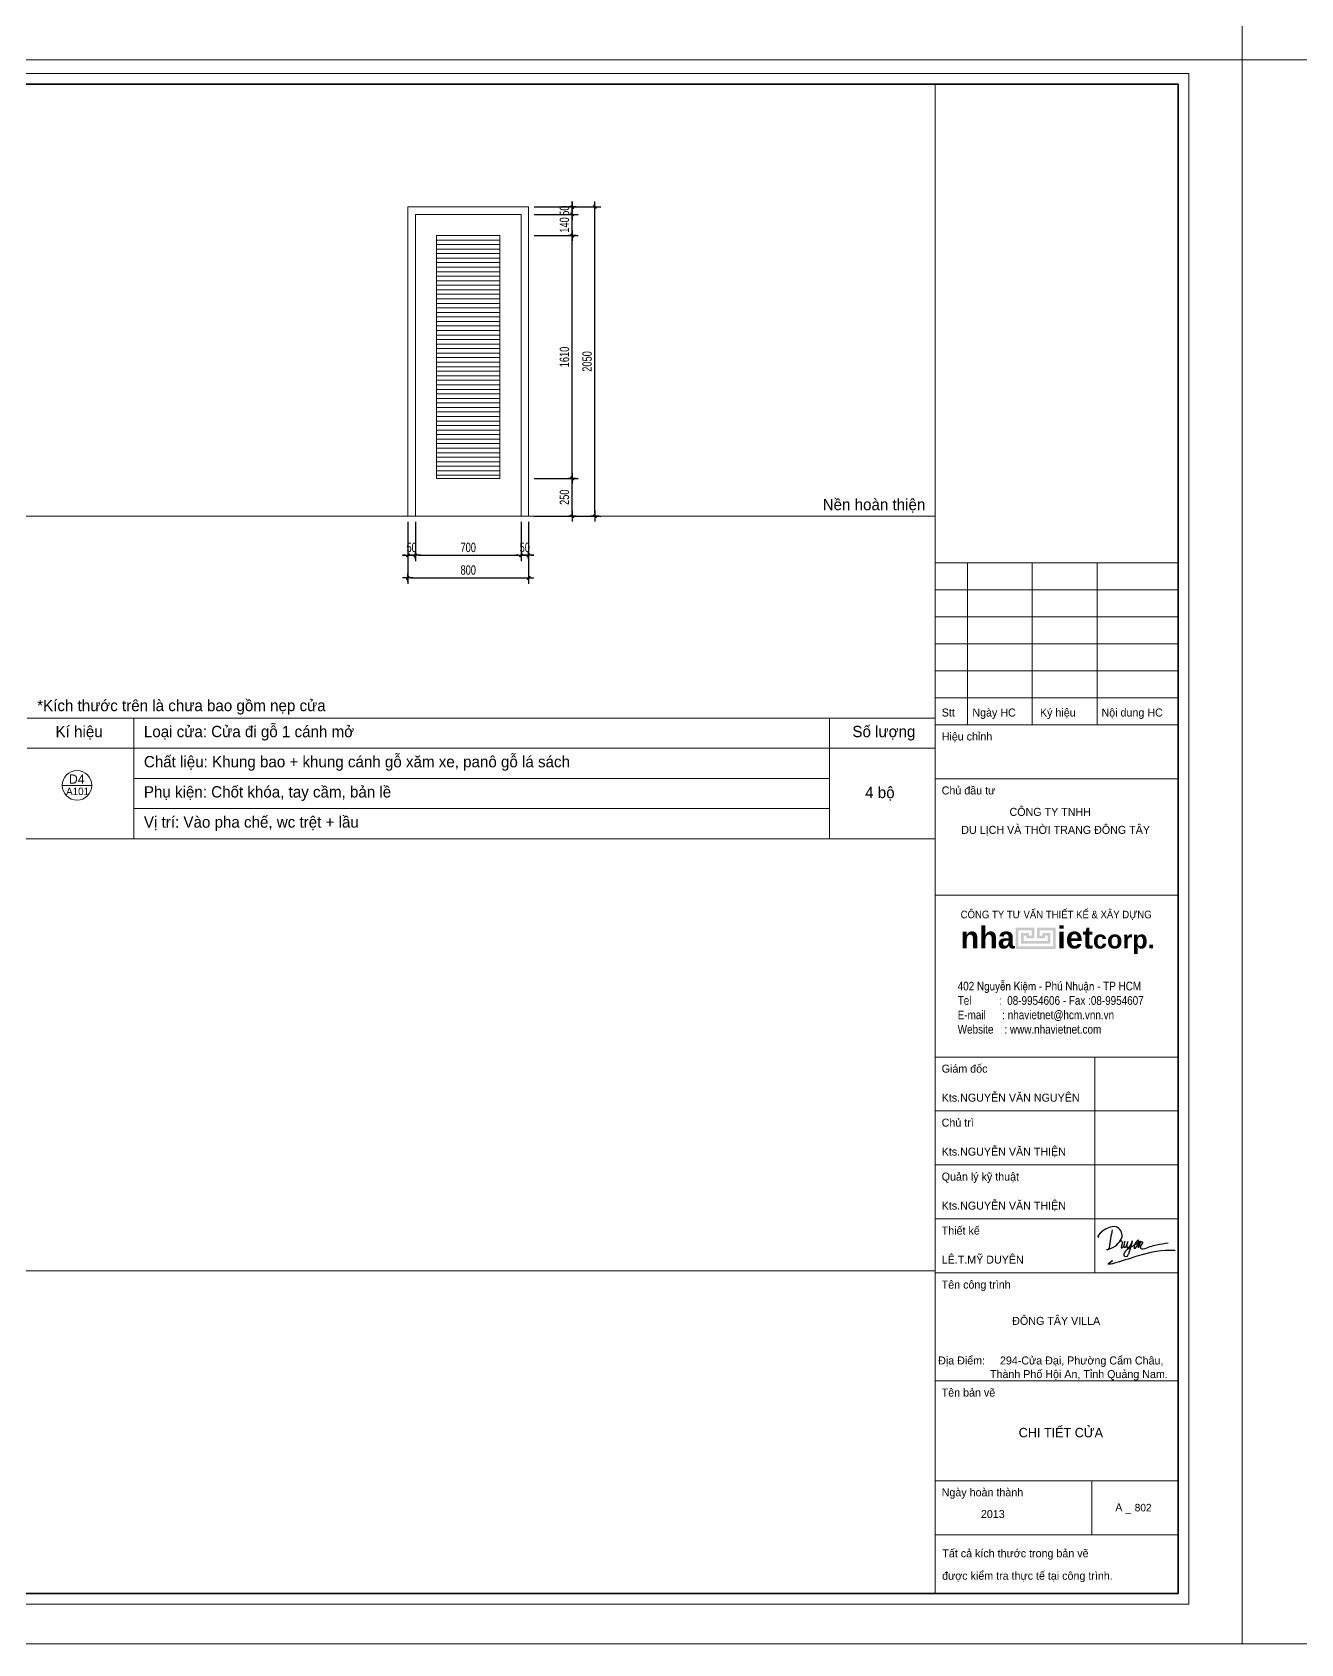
# Model space of a CAD drawing. Header units: inches. Extents: x 88947 to 296847, y 35049 to 161062.
# Drawn here: x 229428 to 237836, y 56051 to 66735 of the extents above; entities that cross this region are included whole.
import ezdxf
from ezdxf.enums import TextEntityAlignment as Align

# ---------------------------------------------------------------- set-up
doc = ezdxf.new("R2010")
doc.units = ezdxf.units.IN
doc.header["$MEASUREMENT"] = 0
doc.header["$PDMODE"] = 1
doc.linetypes.add('HIDDEN', pattern=[0.375, 0.25, -0.125])
doc.layers.add('$AUDIT_BAD_LAYER1', color=7, linetype='Continuous')
doc.layers.add('text', color=2, linetype='Continuous')
for name, color, linetype, lineweight in [('0.15', 175, 'Continuous', 20), ('0.4', 1, 'Continuous', 30), ('A-Dims', 145, 'Continuous', 25), ('A-Text', 30, 'Continuous', 9), ('A-Wall', 2, 'Continuous', 35), ('CUA', 42, 'Continuous', 20), ('DIM', 7, 'Continuous', 25), ('DOOR', 142, 'Continuous', 15), ('HACTH', 8, 'Continuous', 5), ('KHUNG 2', 144, 'Continuous', 18), ('NETMANH', 192, 'Continuous', 18)]:
    doc.layers.add(name, color=color, linetype=linetype, lineweight=lineweight)
doc.styles.add('FRANKO', font='VFRANKO.TTF')
doc.styles.add('KH-TEXT', font='VAVON.TTF')
doc.styles.add('KHUNGTEN', font='VHELVEB.TTF')
doc.styles.add('VNI-HELVE-CONDENSE', font='VNARIAL.TTF', dxfattribs={"width": 0.7})
doc.dimstyles.new('TAS-50', dxfattribs={"dimscale": 25, "dimtxt": 2.5, "dimasz": 0.7, "dimexe": 1.5, "dimexo": 1.5, "dimgap": 0.8, "dimtad": 1, "dimdec": 0, "dimzin": 3, "dimdsep": 46, "dimtxsty": 'VNI-HELVE-CONDENSE', "dimblk": 'TICK', "dimcen": 2.5, "dimclrt": 71, "dimazin": 2, "dimtfac": 0.75, "dimtdec": 0, "dimtix": 1, "dimtmove": 2, "dimatfit": 2, "dimldrblk": 'TICK123', "dimfxl": 1.5, "dimtolj": 1, "dimtzin": 0, "dimarcsym": 0})

# ---------------------------------------------------------------- blocks, each defined once
blk = doc.blocks.new('A$C22DF5D2D')
for points in [[(-10, 1159), (-123, 479), (-148, 421), (-212, 409), (-104, 451), (219, 660), (363, 901), (147, 1267), (-150, 1235), (-388, 1094), (-537, 889), (-506, 892)], [(255, 700), (290, 728), (339, 743), (363, 705), (341, 552), (331, 483), (357, 485), (464, 729), (431, 561), (448, 495), (513, 535), (530, 566), (588, 726), (535, 529), (559, 486), (639, 526), (747, 742), (622, 304), (565, 189), (507, 143), (444, 188), (443, 257), (521, 382), (803, 578), (926, 655), (981, 729), (981, 766), (870, 665), (831, 456), (904, 515), (1051, 736), (976, 480), (1094, 717), (1127, 703), (1105, 634), (1056, 499), (1066, 460), (1148, 442), (1421, 530), (1656, 597), (2094, 666)], [(2356, 378), (916, 165), (-61, -39), (0, 0), (-61, -39)]]:
    blk.add_spline(points, degree=3)
blk = doc.blocks.new('khung ten')
at = {"layer": '0.4'}
h = blk.add_hatch(color=256, dxfattribs=at)
h.paths.add_polyline_path([(303108, -206615), (302758, -206615), (302758, -207015), (303508, -207015), (303508, -206615), (303158, -206615), (303158, -206815), (303308, -206815), (303308, -206765), (303358, -206765), (303358, -206865), (302908, -206865), (302908, -206765), (302958, -206765), (302958, -206815), (303108, -206815)])
h.paths.add_polyline_path([(303058, -206665), (303058, -206765), (303008, -206765), (303008, -206715), (302858, -206715), (302858, -206915), (303408, -206915), (303408, -206715), (303258, -206715), (303258, -206765), (303208, -206765), (303208, -206665), (303458, -206665), (303458, -206965), (302808, -206965), (302808, -206665)], flags=16)
at = {"layer": '0.15', "ltscale": 0.7}
blk.add_line((301249, -213090), (305804, -213090), dxfattribs=at)
at = {"layer": 'A-Wall', "ltscale": 0.7}
blk.add_lwpolyline([(267204, -219099), (305804, -219099), (305804, -190799), (267204, -190799)], close=True, dxfattribs=at)
at = {"layer": 'KHUNG 2', "ltscale": 0.7}
for p, q in [((301249, -219099), (301249, -190799)), ((301249, -199776), (305804, -199776)), ((301856, -202813), (301856, -199776)), ((303071, -202813), (303071, -199776)), ((304286, -202813), (304286, -199776)), ((301249, -200282), (305804, -200282)), ((301249, -200789), (305804, -200789)), ((305804, -201295), (301249, -201295)), ((301249, -201801), (305804, -201801)), ((301249, -202307), (305804, -202307)), ((301249, -202813), (305804, -202813)), ((301249, -203826), (305804, -203826)), ((301249, -206004), (305804, -206004)), ((301249, -209041), (305804, -209041)), ((304246, -213090), (304246, -209041)), ((301249, -210053), (305804, -210053)), ((301249, -211065), (305804, -211065)), ((301249, -212078), (305804, -212078)), ((301249, -213090), (305804, -213090)), ((301249, -215115), (305804, -215115)), ((301249, -216986), (305804, -216986)), ((304185, -217998), (304185, -216986)), ((301249, -217998), (305804, -217998))]:
    blk.add_line(p, q, dxfattribs=at)
blk.add_lwpolyline([(267004, -219299), (306004, -219299), (306004, -190599), (267004, -190599)], close=True, dxfattribs=at)
at = {"layer": 'NETMANH', "ltscale": 0.7}
blk.add_lwpolyline([(265004, -220042), (307004, -220042), (307004, -190342), (265004, -190342)], close=True, dxfattribs=at)
at = {"layer": 'text', "linetype": 'Continuous', "xscale": 0.5, "yscale": 0.5, "zscale": 0.5}
blk.add_blockref('A$C22DF5D2D', (304573, -212860), dxfattribs=at)
at = {"layer": '$AUDIT_BAD_LAYER1', "color": 2, "linetype": 'Continuous', "style": 'KHUNGTEN', "width": 0.9}
blk.add_text('COÂNG TY TÖ VAÁN THIEÁT KEÁ & XAÂY DÖÏNG', height=142.53, dxfattribs=at).set_placement((303519, -206369), align=Align.MIDDLE_CENTER)
at = {"layer": '$AUDIT_BAD_LAYER1', "color": 2, "linetype": 'Continuous', "insert": (301673, -207630), "char_height": 161.97, "width": 6102.51, "attachment_point": 1, "style": 'KHUNGTEN'}
blk.add_mtext('{\\fVNI-Helve-Condense|b0|i0|c0|p2;402 Nguyeãn Kieäm - Phuù Nhuaän - TP HCM \\PTel          :  08-9954606 - Fax :08-9954607\\PE-mail      : nhavietnet@hcm.vnn.vn\\PWebsite    : www.nhavietnet.com}', dxfattribs=at)
at = {"layer": 'text', "linetype": 'Continuous', "style": 'FRANKO'}
for s, p in [('Stt', (301373, -202657)), ('Ngaøy HC', (301948, -202657)), ('Kyù hieäu', (303215, -202657)), ('Noäi dung HC', (304369, -202657)), ('Hieäu chænh', (301373, -203106)), ('Chuû ñaàu tö', (301373, -204118)), ('COÂNG TY TNHH ', (302644, -204520)), ('DU LÒCH VAØ THÔØI TRANG ÑOÂNG TAÂY', (301740, -204857)), ('Giaùm ñoác', (301373, -209334)), ('Kts.NGUYEÃN VAÊN NGUYEÂN', (301373, -209878)), ('Chuû trì', (301373, -210346)), ('Kts.NGUYEÃN VAÊN THIEÄN', (301373, -210890)), ('Quaûn lyù kyõ thuaät', (301373, -211358)), ('Kts.NGUYEÃN VAÊN THIEÄN', (301373, -211903)), ('Thieát keá', (301373, -212370)), ('LEÂ.T.MYÕ DUYEÂN', (301373, -212915)), ('Teân coâng trình', (301373, -213383)), ('ÑOÂNG TAÂY VILLA', (302695, -214063)), ('Ñòa Ñieåm:     294-Cöûa Ñaïi, Phöôøng Caåm Chaâu, ', (301306, -214806)), ('Thaønh Phoá Hoäi An, Tænh Quaûng Nam.', (302278, -215061)), ('Teân baûn veõ ', (301373, -215407)), ('Ngaøy hoaøn thaønh', (301373, -217278)), ('2013', (302108, -217684)), ('A _ ', (304627, -217560)), ('Taát caû kích thöôùc trong baûn veõ ', (301385, -218421)), ('ñöôïc kieåm tra thöïc teá taïi coâng trình.', (301381, -218842))]:
    blk.add_text(s, height=150, dxfattribs=at).set_placement(p)
at = {"layer": 'text', "linetype": 'Continuous', "insert": (303546, -206852), "char_height": 410.12, "width": 9417.44, "attachment_point": 5, "style": 'KHUNGTEN'}
blk.add_mtext('{\\fVNI-Helve|b1|i0|c0|p2;nha     iet\\H0.8274x;corp.}', dxfattribs=at)
blk = doc.blocks.new('A$C7B5264D7')
at = {"layer": 'CUA'}
for points in [[(0, 0), (0, 2050), (-800, 2050), (-800, 0)], [(-50, 0), (-50, 2000), (-750, 2000), (-750, 0)], [(-190, 250), (-190, 1860), (-610, 1860), (-610, 250)]]:
    blk.add_lwpolyline(points, close=True, dxfattribs=at)
blk.add_lwpolyline([(-190, 1860), (-610, 1860)], dxfattribs=at)
blk = doc.blocks.new('TICK')
at = {"layer": 'A-Dims', "color": 1}
for p, q in [((-2, 0), (2, 0)), ((0, 1.5), (0, -1.5))]:
    blk.add_line(p, q, dxfattribs=at)
at = {"layer": 'A-Dims', "color": 1, "const_width": 0.788}
blk.add_lwpolyline([(-0.33, -0.35), (0.38, 0.38)], dxfattribs=at)
at = {"layer": 'A-Dims', "color": 1, "const_width": 0.394}
for points in [[(0.24, 0.52, -0.414214), (0.52, 0.52, -1)], [(0.52, 0.52, -0.414214), (0.52, 0.24, -1)], [(-0.47, -0.21, 0.414214), (-0.47, -0.49, 1)], [(-0.47, -0.49, 0.414214), (-0.19, -0.49, 1)]]:
    blk.add_lwpolyline(points, format="xyb", dxfattribs=at)
blk = doc.blocks.new('*D3493')
at = {"layer": 'Defpoints', "color": 0}
for p in [(232718, 63777), (233008, 63777), (232718, 63527)]:
    blk.add_point(p, dxfattribs=at)
at = {"layer": 'DIM', "color": 0, "lineweight": -2}
for p, q in [((232756, 63777), (233046, 63777)), ((233008, 63545), (233008, 63760)), ((232756, 63527), (233046, 63527))]:
    blk.add_line(p, q, dxfattribs=at)
at = {"layer": 'DIM', "color": 0, "lineweight": -2, "xscale": 17.5, "yscale": 17.5, "zscale": 17.5}
for p, rotation in [((233008, 63777), 90), ((233008, 63527), 270)]:
    blk.add_blockref('TICK', p, dxfattribs=dict(at, rotation=rotation))
at = {"layer": 'DIM', "color": 71, "insert": (232956, 63652), "char_height": 62.5, "attachment_point": 5, "rotation": 90, "style": 'VNI-HELVE-CONDENSE'}
blk.add_mtext('\\A1;250', dxfattribs=at)
blk = doc.blocks.new('TICK123')
at = {"layer": 'A-Dims', "color": 1}
blk.add_lwpolyline([(0.05, 0, 0, 0.84, 0), (-2.11, 0, 8.4, 8.4, 0)], format="xyseb", dxfattribs=at)
blk = doc.blocks.new('*D3494')
at = {"layer": 'Defpoints', "color": 0}
for p in [(232718, 65387), (233008, 65387), (232718, 63777)]:
    blk.add_point(p, dxfattribs=at)
at = {"layer": 'DIM', "color": 0, "lineweight": -2}
for p, q in [((232756, 65387), (233046, 65387)), ((233008, 63795), (233008, 65370)), ((232756, 63777), (233046, 63777))]:
    blk.add_line(p, q, dxfattribs=at)
at = {"layer": 'DIM', "color": 0, "lineweight": -2, "xscale": 17.5, "yscale": 17.5, "zscale": 17.5}
for p, rotation in [((233008, 65387), 90), ((233008, 63777), 270)]:
    blk.add_blockref('TICK', p, dxfattribs=dict(at, rotation=rotation))
at = {"layer": 'DIM', "color": 71, "insert": (232956, 64582), "char_height": 62.5, "attachment_point": 5, "rotation": 90, "style": 'VNI-HELVE-CONDENSE'}
blk.add_mtext('\\A1;1610', dxfattribs=at)
blk = doc.blocks.new('*D3495')
at = {"layer": 'Defpoints', "color": 0}
for p in [(232718, 65527), (233008, 65527), (232718, 65387)]:
    blk.add_point(p, dxfattribs=at)
at = {"layer": 'DIM', "color": 0, "lineweight": -2}
for p, q in [((232756, 65527), (233046, 65527)), ((233008, 65405), (233008, 65510)), ((232756, 65387), (233046, 65387))]:
    blk.add_line(p, q, dxfattribs=at)
at = {"layer": 'DIM', "color": 0, "lineweight": -2, "xscale": 17.5, "yscale": 17.5, "zscale": 17.5}
for p, rotation in [((233008, 65527), 90), ((233008, 65387), 270)]:
    blk.add_blockref('TICK', p, dxfattribs=dict(at, rotation=rotation))
at = {"layer": 'DIM', "color": 71, "insert": (232956, 65457), "char_height": 62.5, "attachment_point": 5, "rotation": 90, "style": 'VNI-HELVE-CONDENSE'}
blk.add_mtext('\\A1;140', dxfattribs=at)
blk = doc.blocks.new('*D3496')
at = {"layer": 'Defpoints', "color": 0}
for p in [(232718, 65577), (232718, 65527), (233008, 65577)]:
    blk.add_point(p, dxfattribs=at)
at = {"layer": 'DIM', "color": 0, "lineweight": -2}
for p, q in [((233008, 65595), (233008, 65612)), ((232756, 65577), (233046, 65577)), ((232756, 65527), (233046, 65527)), ((233008, 65527), (233008, 65577)), ((233008, 65510), (233008, 65492))]:
    blk.add_line(p, q, dxfattribs=at)
at = {"layer": 'DIM', "color": 0, "lineweight": -2, "xscale": 17.5, "yscale": 17.5, "zscale": 17.5}
for p, rotation in [((233008, 65577), 270), ((233008, 65527), 90)]:
    blk.add_blockref('TICK', p, dxfattribs=dict(at, rotation=rotation))
at = {"layer": 'DIM', "color": 71, "insert": (232956, 65552), "char_height": 62.5, "attachment_point": 5, "rotation": 90, "style": 'VNI-HELVE-CONDENSE'}
blk.add_mtext('\\A1;50', dxfattribs=at)
blk = doc.blocks.new('*D3497')
at = {"layer": 'Defpoints', "color": 0}
for p in [(232868, 65577), (233158, 65577), (232868, 63527)]:
    blk.add_point(p, dxfattribs=at)
at = {"layer": 'DIM', "color": 0, "lineweight": -2}
for p, q in [((232906, 65577), (233196, 65577)), ((233158, 63545), (233158, 65560)), ((232906, 63527), (233196, 63527))]:
    blk.add_line(p, q, dxfattribs=at)
at = {"layer": 'DIM', "color": 0, "lineweight": -2, "xscale": 17.5, "yscale": 17.5, "zscale": 17.5}
for p, rotation in [((233158, 65577), 90), ((233158, 63527), 270)]:
    blk.add_blockref('TICK', p, dxfattribs=dict(at, rotation=rotation))
at = {"layer": 'DIM', "color": 71, "insert": (233106, 64552), "char_height": 62.5, "attachment_point": 5, "rotation": 90, "style": 'VNI-HELVE-CONDENSE'}
blk.add_mtext('\\A1;2050', dxfattribs=at)
blk = doc.blocks.new('KH-DR')
blk.add_line((-4, 0), (4, 0))
blk.add_circle((0, 0), 4)
at = {"color": 3, "style": 'KH-TEXT'}
blk.add_attdef('SYMBOL', text='', height=2.5, dxfattribs=at).set_placement((-0.08, 1.7), align=Align.MIDDLE_CENTER)
at = {"style": 'KH-TEXT'}
blk.add_attdef('TYPE', text='', height=2, dxfattribs=at).set_placement((-0.1, -1.61), align=Align.MIDDLE_CENTER)
blk = doc.blocks.new('*D3498')
at = {"layer": 'Defpoints', "color": 0}
for p in [(231918, 63527), (231968, 63527), (231968, 63267)]:
    blk.add_point(p, dxfattribs=at)
at = {"layer": 'DIM', "color": 0, "lineweight": -2}
for p, q in [((231918, 63490), (231918, 63229)), ((231968, 63490), (231968, 63229)), ((231901, 63267), (231883, 63267)), ((231918, 63267), (231968, 63267)), ((231986, 63267), (232003, 63267))]:
    blk.add_line(p, q, dxfattribs=at)
at = {"layer": 'DIM', "color": 0, "lineweight": -2, "xscale": 17.5, "yscale": 17.5, "zscale": 17.5}
blk.add_blockref('TICK', (231918, 63267), dxfattribs=at)
at = {"layer": 'DIM', "color": 0, "lineweight": -2, "xscale": 17.5, "yscale": 17.5, "zscale": 17.5, "rotation": 180}
blk.add_blockref('TICK', (231968, 63267), dxfattribs=at)
at = {"layer": 'DIM', "color": 71, "insert": (231943, 63319), "char_height": 62.5, "attachment_point": 5, "style": 'VNI-HELVE-CONDENSE'}
blk.add_mtext('\\A1;50', dxfattribs=at)
blk = doc.blocks.new('*D3499')
at = {"layer": 'Defpoints', "color": 0}
for p in [(231968, 63527), (232668, 63527), (232668, 63267)]:
    blk.add_point(p, dxfattribs=at)
at = {"layer": 'DIM', "color": 0, "lineweight": -2}
for p, q in [((231968, 63490), (231968, 63229)), ((232668, 63490), (232668, 63229)), ((231986, 63267), (232651, 63267))]:
    blk.add_line(p, q, dxfattribs=at)
at = {"layer": 'DIM', "color": 0, "lineweight": -2, "xscale": 17.5, "yscale": 17.5, "zscale": 17.5, "rotation": 180}
blk.add_blockref('TICK', (231968, 63267), dxfattribs=at)
at = {"layer": 'DIM', "color": 0, "lineweight": -2, "xscale": 17.5, "yscale": 17.5, "zscale": 17.5}
blk.add_blockref('TICK', (232668, 63267), dxfattribs=at)
at = {"layer": 'DIM', "color": 71, "insert": (232318, 63319), "char_height": 62.5, "attachment_point": 5, "style": 'VNI-HELVE-CONDENSE'}
blk.add_mtext('\\A1;700', dxfattribs=at)
blk = doc.blocks.new('*D3500')
at = {"layer": 'Defpoints', "color": 0}
for p in [(232668, 63527), (232718, 63527), (232718, 63267)]:
    blk.add_point(p, dxfattribs=at)
at = {"layer": 'DIM', "color": 0, "lineweight": -2}
for p, q in [((232668, 63490), (232668, 63229)), ((232718, 63490), (232718, 63229)), ((232651, 63267), (232633, 63267)), ((232668, 63267), (232718, 63267)), ((232736, 63267), (232753, 63267))]:
    blk.add_line(p, q, dxfattribs=at)
at = {"layer": 'DIM', "color": 0, "lineweight": -2, "xscale": 17.5, "yscale": 17.5, "zscale": 17.5}
blk.add_blockref('TICK', (232668, 63267), dxfattribs=at)
at = {"layer": 'DIM', "color": 0, "lineweight": -2, "xscale": 17.5, "yscale": 17.5, "zscale": 17.5, "rotation": 180}
blk.add_blockref('TICK', (232718, 63267), dxfattribs=at)
at = {"layer": 'DIM', "color": 71, "insert": (232693, 63319), "char_height": 62.5, "attachment_point": 5, "style": 'VNI-HELVE-CONDENSE'}
blk.add_mtext('\\A1;50', dxfattribs=at)
blk = doc.blocks.new('*D3501')
at = {"layer": 'Defpoints', "color": 0}
for p in [(231918, 63527), (232718, 63527), (232718, 63117)]:
    blk.add_point(p, dxfattribs=at)
at = {"layer": 'DIM', "color": 0, "lineweight": -2}
for p, q in [((231918, 63490), (231918, 63079)), ((232718, 63490), (232718, 63079)), ((231936, 63117), (232701, 63117))]:
    blk.add_line(p, q, dxfattribs=at)
at = {"layer": 'DIM', "color": 0, "lineweight": -2, "xscale": 17.5, "yscale": 17.5, "zscale": 17.5, "rotation": 180}
blk.add_blockref('TICK', (231918, 63117), dxfattribs=at)
at = {"layer": 'DIM', "color": 0, "lineweight": -2, "xscale": 17.5, "yscale": 17.5, "zscale": 17.5}
blk.add_blockref('TICK', (232718, 63117), dxfattribs=at)
at = {"layer": 'DIM', "color": 71, "insert": (232318, 63169), "char_height": 62.5, "attachment_point": 5, "style": 'VNI-HELVE-CONDENSE'}
blk.add_mtext('\\A1;800', dxfattribs=at)

msp = doc.modelspace()

# ---------------------------------------------------------------- hatches: boundary and pattern name
at = {"layer": 'HACTH'}
h = msp.add_hatch(dxfattribs=at)
h.set_pattern_fill('_USER', color=256, scale=30, style=0, pattern_type=0)
h.set_pattern_definition([(0, (232158.225, 63797.24), (0, 30), [])])
h.paths.add_polyline_path([(232528.2, 65387.2), (232108.2, 65387.2), (232108.2, 63777.2), (232528.2, 63777.2)])

# ---------------------------------------------------------------- linework, layer by layer
at = {"layer": 'CUA'}
msp.add_lwpolyline([(232108.2, 63777.2), (232108.2, 65387.2), (232528.2, 65387.2), (232528.2, 63777.2)], close=True, dxfattribs=at)
at = {"layer": 'NETMANH'}
for points in [[(223375.2, 63527.2), (235412.4, 63527.2)], [(229393.8, 62187.8), (235412.4, 62187.8)], [(230102.6, 62187.8), (230102.6, 61387.8)], [(234712.4, 62187.8), (234712.4, 61387.8)], [(229393.8, 61987.8), (235412.4, 61987.8)], [(230102.6, 61787.8), (234712.4, 61787.8)], [(230102.6, 61587.8), (234712.4, 61587.8)], [(223375.2, 61387.8), (235412.4, 61387.8)], [(223375.2, 58524.2), (235412.4, 58524.2)]]:
    msp.add_lwpolyline(points, dxfattribs=at)

# ---------------------------------------------------------------- block references
at = {"layer": 'A-Text', "xscale": 0.3535714285681024, "yscale": 0.3535714286845177, "zscale": 0.3535714286832132}
for p in [(128899.4, 144353.1), (128899.4, 133852), (143749.4, 133852)]:
    msp.add_blockref('khung ten', p, dxfattribs=at)
at = {"layer": 'DOOR'}
ref = msp.add_blockref('KH-DR', (229725.2, 61741.8), dxfattribs=dict(at, xscale=24.5, yscale=24.5, zscale=24.5))
ref.add_attrib('SYMBOL', 'D4', dxfattribs={"layer": '0', "height": 61.25, "style": 'KH-TEXT'}).set_placement((229723.2, 61783.4), align=Align.MIDDLE_CENTER)
ref.add_attrib('TYPE', 'A101', dxfattribs={"layer": '0', "height": 49, "style": 'KH-TEXT'}).set_placement((229728.9, 61702.4), align=Align.MIDDLE_CENTER)
at = {"layer": 'HACTH', "linetype": 'HIDDEN', "ltscale": 200}
msp.add_blockref('A$C7B5264D7', (232718.2, 63527.2), dxfattribs=at)

# ---------------------------------------------------------------- texts
at = {"layer": 'A-Text', "style": 'FRANKO'}
for s, p in [('Neàn hoaøn thieän', (234667.5, 63566.2)), ('*Kích thöôùc treân laø chöa bao goàm neïp cöûa', (229461.1, 62233.8)), ('Kí hieäu', (229582.9, 62061.4)), ('Loaïi cöûa: Cöûa ñi goã 1 caùnh môû ', (230168.4, 62061.4)), ('Soá löôïng', (234864.5, 62061.4)), ('Chaát lieäu: Khung bao + khung caùnh goã xaêm xe, panoâ goã laù saùch', (230168.4, 61861.4)), ('Phuï kieän: Choát khoùa, tay caàm, baûn leà', (230168.4, 61661.4)), ('4 boä', (234948.9, 61657.4)), ('Vò trí: Vaøo pha cheá, wc treät + laàu', (230168.4, 61461.4))]:
    msp.add_text(s, height=75, dxfattribs=at).set_placement(p)
at = {"layer": 'text', "style": 'FRANKO'}
for s, height, p in [('CHI TIEÁT CÖÛA', 62.5, (235966.7, 57420)), ('802', 50, (236735.7, 56928.8))]:
    msp.add_text(s, height=height, dxfattribs=at).set_placement(p)

# ---------------------------------------------------------------- dimensions: what is measured, and where the dimension line sits
at = {"layer": 'DIM'}
for base, p1, p2, picture, middle in [((233008.3, 65577.2), (232718.2, 65527.2), (232718.2, 65577.2), '*D3496', (232956.4, 65552.2)), ((233158.3, 65577.2), (232868.2, 63527.2), (232868.2, 65577.2), '*D3497', (233106.4, 64552.2)), ((233008.3, 65527.2), (232718.2, 65387.2), (232718.2, 65527.2), '*D3495', (232956.4, 65457.2)), ((233008.3, 65387.2), (232718.2, 63777.2), (232718.2, 65387.2), '*D3494', (232956.4, 64582.2)), ((233008.3, 63777.2), (232718.2, 63527.2), (232718.2, 63777.2), '*D3493', (232956.4, 63652.2))]:
    dim = msp.add_linear_dim(base=base, p1=p1, p2=p2, angle=90, dimstyle='TAS-50', dxfattribs=at)
    dim.commit()
    dim.dimension.update_dxf_attribs({"geometry": picture, "text_midpoint": middle})
for base, p1, p2, picture, middle in [((231968.2, 63266.9), (231918.2, 63527.2), (231968.2, 63527.2), '*D3498', (231943.2, 63318.8)), ((232718.2, 63116.9), (231918.2, 63527.2), (232718.2, 63527.2), '*D3501', (232318.2, 63168.8)), ((232668.2, 63266.9), (231968.2, 63527.2), (232668.2, 63527.2), '*D3499', (232318.2, 63318.8)), ((232718.2, 63266.9), (232668.2, 63527.2), (232718.2, 63527.2), '*D3500', (232693.2, 63318.8))]:
    dim = msp.add_linear_dim(base=base, p1=p1, p2=p2, dimstyle='TAS-50', dxfattribs=at)
    dim.commit()
    dim.dimension.update_dxf_attribs({"geometry": picture, "text_midpoint": middle})

doc.saveas('drawing.dxf')
